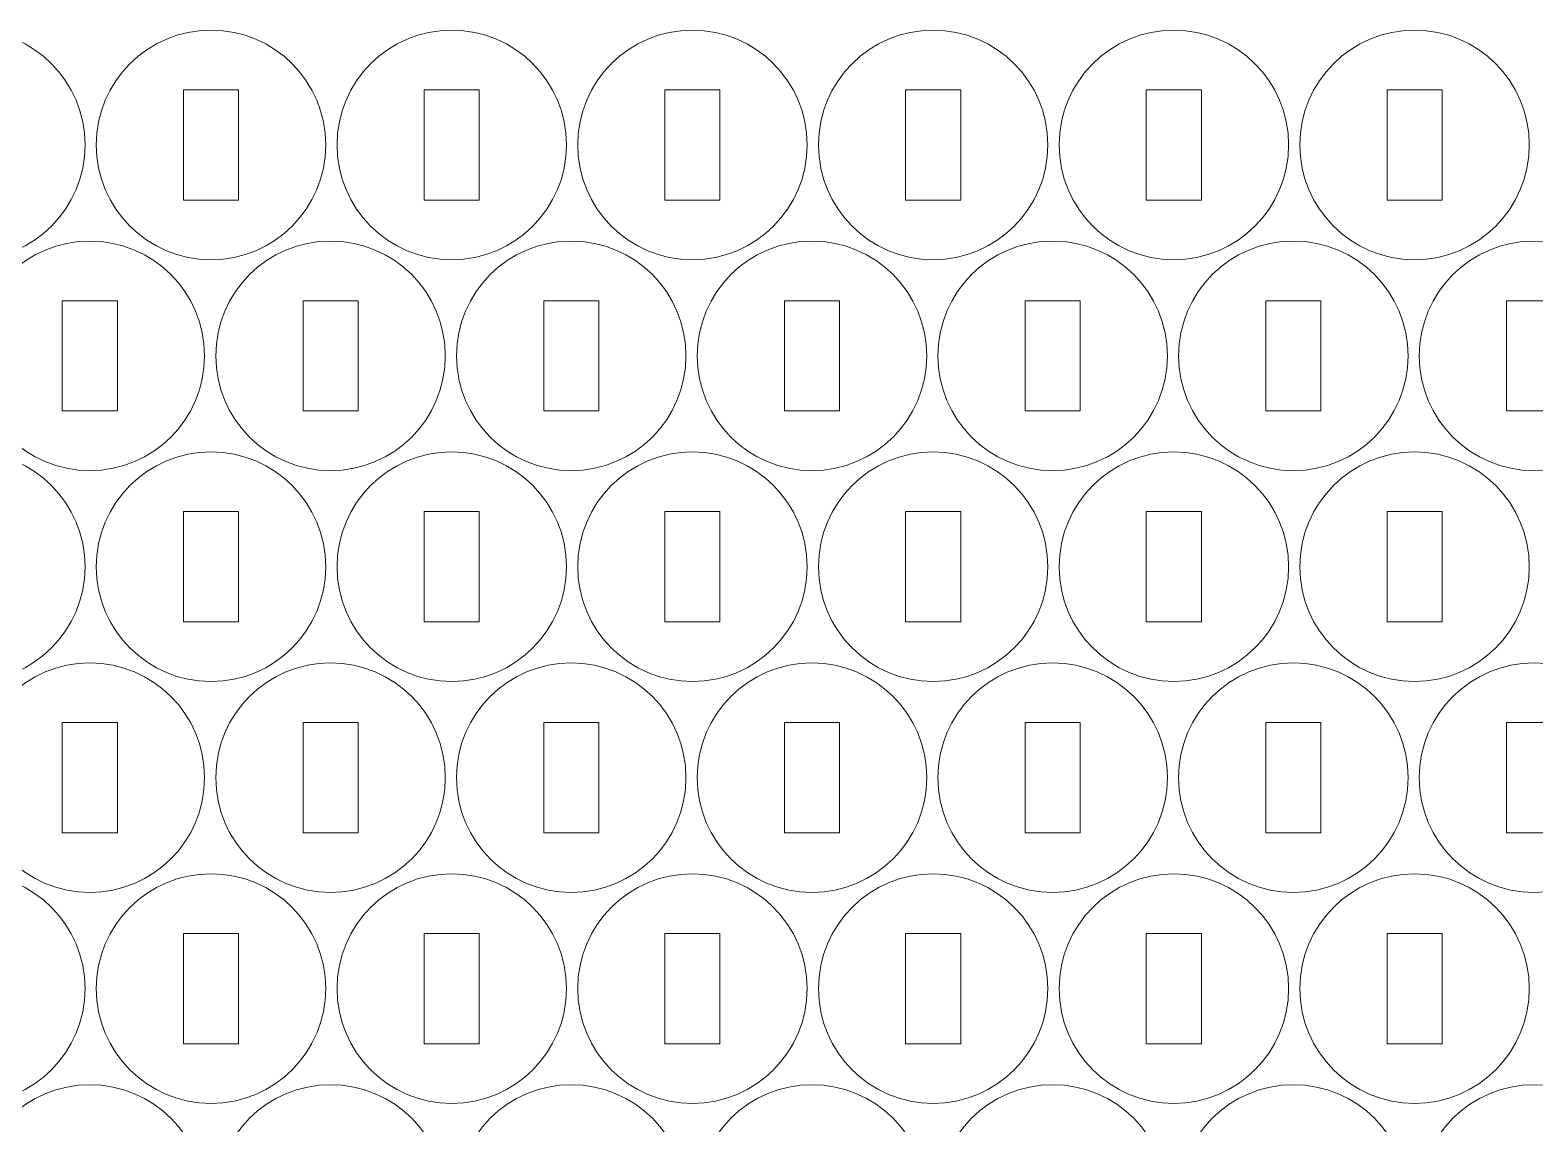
# Model space of a CAD drawing. Header units: millimetres. Extents: x -417 to 417, y -320 to 320.
# Drawn here: x -246.5 to -164.6, y -149.1 to -89.6 of the extents above; entities that cross this region are included whole.
import ezdxf

# ---------------------------------------------------------------- set-up
doc = ezdxf.new("R2010")
doc.units = ezdxf.units.MM
doc.header["$MEASUREMENT"] = 0
doc.layers.add('Camada 1', color=7, linetype='Continuous')

msp = doc.modelspace()

# ---------------------------------------------------------------- linework, layer by layer
at = {"layer": 'Camada 1', "lineweight": 20}
for points in [[(-249.7931, -89.5635), (-246.3413, -89.5635), (-243.5431, -92.3617), (-243.5431, -95.8135), (-243.5431, -95.8135), (-243.5431, -99.2653), (-246.3413, -102.0635), (-249.7931, -102.0635), (-249.7931, -102.0635), (-253.2449, -102.0635), (-256.0431, -99.2653), (-256.0431, -95.8135), (-256.0431, -95.8135), (-256.0431, -92.3617), (-253.2449, -89.5635), (-249.7931, -89.5635)], [(-236.6823, -89.5635), (-233.2305, -89.5635), (-230.4323, -92.3617), (-230.4323, -95.8135), (-230.4323, -95.8135), (-230.4323, -99.2653), (-233.2305, -102.0635), (-236.6823, -102.0635), (-236.6823, -102.0635), (-240.1341, -102.0635), (-242.9323, -99.2653), (-242.9323, -95.8135), (-242.9323, -95.8135), (-242.9323, -92.3617), (-240.1341, -89.5635), (-236.6823, -89.5635)], [(-223.5715, -89.5635), (-220.1197, -89.5635), (-217.3215, -92.3617), (-217.3215, -95.8135), (-217.3215, -95.8135), (-217.3215, -99.2653), (-220.1197, -102.0635), (-223.5715, -102.0635), (-223.5715, -102.0635), (-227.0233, -102.0635), (-229.8215, -99.2653), (-229.8215, -95.8135), (-229.8215, -95.8135), (-229.8215, -92.3617), (-227.0233, -89.5635), (-223.5715, -89.5635)], [(-210.4607, -89.5635), (-207.0089, -89.5635), (-204.2107, -92.3617), (-204.2107, -95.8135), (-204.2107, -95.8135), (-204.2107, -99.2653), (-207.0089, -102.0635), (-210.4607, -102.0635), (-210.4607, -102.0635), (-213.9125, -102.0635), (-216.7107, -99.2653), (-216.7107, -95.8135), (-216.7107, -95.8135), (-216.7107, -92.3617), (-213.9125, -89.5635), (-210.4607, -89.5635)], [(-197.3499, -89.5635), (-193.8981, -89.5635), (-191.0999, -92.3617), (-191.0999, -95.8135), (-191.0999, -95.8135), (-191.0999, -99.2653), (-193.8981, -102.0635), (-197.3499, -102.0635), (-197.3499, -102.0635), (-200.8017, -102.0635), (-203.5999, -99.2653), (-203.5999, -95.8135), (-203.5999, -95.8135), (-203.5999, -92.3617), (-200.8017, -89.5635), (-197.3499, -89.5635)], [(-184.2391, -89.5635), (-180.7873, -89.5635), (-177.9891, -92.3617), (-177.9891, -95.8135), (-177.9891, -95.8135), (-177.9891, -99.2653), (-180.7873, -102.0635), (-184.2391, -102.0635), (-184.2391, -102.0635), (-187.6909, -102.0635), (-190.4891, -99.2653), (-190.4891, -95.8135), (-190.4891, -95.8135), (-190.4891, -92.3617), (-187.6909, -89.5635), (-184.2391, -89.5635)], [(-171.1283, -89.5635), (-167.6765, -89.5635), (-164.8783, -92.3617), (-164.8783, -95.8135), (-164.8783, -95.8135), (-164.8783, -99.2653), (-167.6765, -102.0635), (-171.1283, -102.0635), (-171.1283, -102.0635), (-174.5801, -102.0635), (-177.3783, -99.2653), (-177.3783, -95.8135), (-177.3783, -95.8135), (-177.3783, -92.3617), (-174.5801, -89.5635), (-171.1283, -89.5635)], [(-238.1823, -92.8135), (-238.1823, -92.8135), (-235.1823, -92.8135), (-235.1823, -92.8135), (-235.1823, -92.8135), (-235.1823, -92.8135), (-235.1823, -98.8135), (-235.1823, -98.8135), (-235.1823, -98.8135), (-235.1823, -98.8135), (-238.1823, -98.8135), (-238.1823, -98.8135), (-238.1823, -98.8135), (-238.1823, -98.8135), (-238.1823, -92.8135), (-238.1823, -92.8135)], [(-225.0715, -92.8135), (-225.0715, -92.8135), (-222.0715, -92.8135), (-222.0715, -92.8135), (-222.0715, -92.8135), (-222.0715, -92.8135), (-222.0715, -98.8135), (-222.0715, -98.8135), (-222.0715, -98.8135), (-222.0715, -98.8135), (-225.0715, -98.8135), (-225.0715, -98.8135), (-225.0715, -98.8135), (-225.0715, -98.8135), (-225.0715, -92.8135), (-225.0715, -92.8135)], [(-211.9607, -92.8135), (-211.9607, -92.8135), (-208.9607, -92.8135), (-208.9607, -92.8135), (-208.9607, -92.8135), (-208.9607, -92.8135), (-208.9607, -98.8135), (-208.9607, -98.8135), (-208.9607, -98.8135), (-208.9607, -98.8135), (-211.9607, -98.8135), (-211.9607, -98.8135), (-211.9607, -98.8135), (-211.9607, -98.8135), (-211.9607, -92.8135), (-211.9607, -92.8135)], [(-198.8499, -92.8135), (-198.8499, -92.8135), (-195.8499, -92.8135), (-195.8499, -92.8135), (-195.8499, -92.8135), (-195.8499, -92.8135), (-195.8499, -98.8135), (-195.8499, -98.8135), (-195.8499, -98.8135), (-195.8499, -98.8135), (-198.8499, -98.8135), (-198.8499, -98.8135), (-198.8499, -98.8135), (-198.8499, -98.8135), (-198.8499, -92.8135), (-198.8499, -92.8135)], [(-185.7391, -92.8135), (-185.7391, -92.8135), (-182.7391, -92.8135), (-182.7391, -92.8135), (-182.7391, -92.8135), (-182.7391, -92.8135), (-182.7391, -98.8135), (-182.7391, -98.8135), (-182.7391, -98.8135), (-182.7391, -98.8135), (-185.7391, -98.8135), (-185.7391, -98.8135), (-185.7391, -98.8135), (-185.7391, -98.8135), (-185.7391, -92.8135), (-185.7391, -92.8135)], [(-172.6283, -92.8135), (-172.6283, -92.8135), (-169.6283, -92.8135), (-169.6283, -92.8135), (-169.6283, -92.8135), (-169.6283, -92.8135), (-169.6283, -98.8135), (-169.6283, -98.8135), (-169.6283, -98.8135), (-169.6283, -98.8135), (-172.6283, -98.8135), (-172.6283, -98.8135), (-172.6283, -98.8135), (-172.6283, -98.8135), (-172.6283, -92.8135), (-172.6283, -92.8135)], [(-243.2844, -101.0464), (-239.8326, -101.0464), (-237.0344, -103.8446), (-237.0344, -107.2964), (-237.0344, -107.2964), (-237.0344, -110.7482), (-239.8326, -113.5464), (-243.2844, -113.5464), (-243.2844, -113.5464), (-246.7362, -113.5464), (-249.5344, -110.7482), (-249.5344, -107.2964), (-249.5344, -107.2964), (-249.5344, -103.8446), (-246.7362, -101.0464), (-243.2844, -101.0464)], [(-230.1736, -101.0464), (-226.7218, -101.0464), (-223.9236, -103.8446), (-223.9236, -107.2964), (-223.9236, -107.2964), (-223.9236, -110.7482), (-226.7218, -113.5464), (-230.1736, -113.5464), (-230.1736, -113.5464), (-233.6254, -113.5464), (-236.4236, -110.7482), (-236.4236, -107.2964), (-236.4236, -107.2964), (-236.4236, -103.8446), (-233.6254, -101.0464), (-230.1736, -101.0464)], [(-217.0628, -101.0464), (-213.611, -101.0464), (-210.8128, -103.8446), (-210.8128, -107.2964), (-210.8128, -107.2964), (-210.8128, -110.7482), (-213.611, -113.5464), (-217.0628, -113.5464), (-217.0628, -113.5464), (-220.5146, -113.5464), (-223.3128, -110.7482), (-223.3128, -107.2964), (-223.3128, -107.2964), (-223.3128, -103.8446), (-220.5146, -101.0464), (-217.0628, -101.0464)], [(-203.952, -101.0464), (-200.5002, -101.0464), (-197.702, -103.8446), (-197.702, -107.2964), (-197.702, -107.2964), (-197.702, -110.7482), (-200.5002, -113.5464), (-203.952, -113.5464), (-203.952, -113.5464), (-207.4038, -113.5464), (-210.202, -110.7482), (-210.202, -107.2964), (-210.202, -107.2964), (-210.202, -103.8446), (-207.4038, -101.0464), (-203.952, -101.0464)], [(-190.8412, -101.0464), (-187.3894, -101.0464), (-184.5912, -103.8446), (-184.5912, -107.2964), (-184.5912, -107.2964), (-184.5912, -110.7482), (-187.3894, -113.5464), (-190.8412, -113.5464), (-190.8412, -113.5464), (-194.293, -113.5464), (-197.0912, -110.7482), (-197.0912, -107.2964), (-197.0912, -107.2964), (-197.0912, -103.8446), (-194.293, -101.0464), (-190.8412, -101.0464)], [(-177.7304, -101.0464), (-174.2786, -101.0464), (-171.4804, -103.8446), (-171.4804, -107.2964), (-171.4804, -107.2964), (-171.4804, -110.7482), (-174.2786, -113.5464), (-177.7304, -113.5464), (-177.7304, -113.5464), (-181.1822, -113.5464), (-183.9804, -110.7482), (-183.9804, -107.2964), (-183.9804, -107.2964), (-183.9804, -103.8446), (-181.1822, -101.0464), (-177.7304, -101.0464)], [(-164.6196, -101.0464), (-161.1678, -101.0464), (-158.3696, -103.8446), (-158.3696, -107.2964), (-158.3696, -107.2964), (-158.3696, -110.7482), (-161.1678, -113.5464), (-164.6196, -113.5464), (-164.6196, -113.5464), (-168.0714, -113.5464), (-170.8696, -110.7482), (-170.8696, -107.2964), (-170.8696, -107.2964), (-170.8696, -103.8446), (-168.0714, -101.0464), (-164.6196, -101.0464)], [(-244.7844, -104.2964), (-244.7844, -104.2964), (-241.7844, -104.2964), (-241.7844, -104.2964), (-241.7844, -104.2964), (-241.7844, -104.2964), (-241.7844, -110.2964), (-241.7844, -110.2964), (-241.7844, -110.2964), (-241.7844, -110.2964), (-244.7844, -110.2964), (-244.7844, -110.2964), (-244.7844, -110.2964), (-244.7844, -110.2964), (-244.7844, -104.2964), (-244.7844, -104.2964)], [(-231.6736, -104.2964), (-231.6736, -104.2964), (-228.6736, -104.2964), (-228.6736, -104.2964), (-228.6736, -104.2964), (-228.6736, -104.2964), (-228.6736, -110.2964), (-228.6736, -110.2964), (-228.6736, -110.2964), (-228.6736, -110.2964), (-231.6736, -110.2964), (-231.6736, -110.2964), (-231.6736, -110.2964), (-231.6736, -110.2964), (-231.6736, -104.2964), (-231.6736, -104.2964)], [(-218.5628, -104.2964), (-218.5628, -104.2964), (-215.5628, -104.2964), (-215.5628, -104.2964), (-215.5628, -104.2964), (-215.5628, -104.2964), (-215.5628, -110.2964), (-215.5628, -110.2964), (-215.5628, -110.2964), (-215.5628, -110.2964), (-218.5628, -110.2964), (-218.5628, -110.2964), (-218.5628, -110.2964), (-218.5628, -110.2964), (-218.5628, -104.2964), (-218.5628, -104.2964)], [(-205.452, -104.2964), (-205.452, -104.2964), (-202.452, -104.2964), (-202.452, -104.2964), (-202.452, -104.2964), (-202.452, -104.2964), (-202.452, -110.2964), (-202.452, -110.2964), (-202.452, -110.2964), (-202.452, -110.2964), (-205.452, -110.2964), (-205.452, -110.2964), (-205.452, -110.2964), (-205.452, -110.2964), (-205.452, -104.2964), (-205.452, -104.2964)], [(-192.3412, -104.2964), (-192.3412, -104.2964), (-189.3412, -104.2964), (-189.3412, -104.2964), (-189.3412, -104.2964), (-189.3412, -104.2964), (-189.3412, -110.2964), (-189.3412, -110.2964), (-189.3412, -110.2964), (-189.3412, -110.2964), (-192.3412, -110.2964), (-192.3412, -110.2964), (-192.3412, -110.2964), (-192.3412, -110.2964), (-192.3412, -104.2964), (-192.3412, -104.2964)], [(-179.2304, -104.2964), (-179.2304, -104.2964), (-176.2304, -104.2964), (-176.2304, -104.2964), (-176.2304, -104.2964), (-176.2304, -104.2964), (-176.2304, -110.2964), (-176.2304, -110.2964), (-176.2304, -110.2964), (-176.2304, -110.2964), (-179.2304, -110.2964), (-179.2304, -110.2964), (-179.2304, -110.2964), (-179.2304, -110.2964), (-179.2304, -104.2964), (-179.2304, -104.2964)], [(-166.1196, -104.2964), (-166.1196, -104.2964), (-163.1196, -104.2964), (-163.1196, -104.2964), (-163.1196, -104.2964), (-163.1196, -104.2964), (-163.1196, -110.2964), (-163.1196, -110.2964), (-163.1196, -110.2964), (-163.1196, -110.2964), (-166.1196, -110.2964), (-166.1196, -110.2964), (-166.1196, -110.2964), (-166.1196, -110.2964), (-166.1196, -104.2964), (-166.1196, -104.2964)], [(-249.7931, -112.5293), (-246.3413, -112.5293), (-243.5431, -115.3275), (-243.5431, -118.7793), (-243.5431, -118.7793), (-243.5431, -122.2311), (-246.3413, -125.0293), (-249.7931, -125.0293), (-249.7931, -125.0293), (-253.2449, -125.0293), (-256.0431, -122.2311), (-256.0431, -118.7793), (-256.0431, -118.7793), (-256.0431, -115.3275), (-253.2449, -112.5293), (-249.7931, -112.5293)], [(-236.6823, -112.5293), (-233.2305, -112.5293), (-230.4323, -115.3275), (-230.4323, -118.7793), (-230.4323, -118.7793), (-230.4323, -122.2311), (-233.2305, -125.0293), (-236.6823, -125.0293), (-236.6823, -125.0293), (-240.1341, -125.0293), (-242.9323, -122.2311), (-242.9323, -118.7793), (-242.9323, -118.7793), (-242.9323, -115.3275), (-240.1341, -112.5293), (-236.6823, -112.5293)], [(-223.5715, -112.5293), (-220.1197, -112.5293), (-217.3215, -115.3275), (-217.3215, -118.7793), (-217.3215, -118.7793), (-217.3215, -122.2311), (-220.1197, -125.0293), (-223.5715, -125.0293), (-223.5715, -125.0293), (-227.0233, -125.0293), (-229.8215, -122.2311), (-229.8215, -118.7793), (-229.8215, -118.7793), (-229.8215, -115.3275), (-227.0233, -112.5293), (-223.5715, -112.5293)], [(-210.4607, -112.5293), (-207.0089, -112.5293), (-204.2107, -115.3275), (-204.2107, -118.7793), (-204.2107, -118.7793), (-204.2107, -122.2311), (-207.0089, -125.0293), (-210.4607, -125.0293), (-210.4607, -125.0293), (-213.9125, -125.0293), (-216.7107, -122.2311), (-216.7107, -118.7793), (-216.7107, -118.7793), (-216.7107, -115.3275), (-213.9125, -112.5293), (-210.4607, -112.5293)], [(-197.3499, -112.5293), (-193.8981, -112.5293), (-191.0999, -115.3275), (-191.0999, -118.7793), (-191.0999, -118.7793), (-191.0999, -122.2311), (-193.8981, -125.0293), (-197.3499, -125.0293), (-197.3499, -125.0293), (-200.8017, -125.0293), (-203.5999, -122.2311), (-203.5999, -118.7793), (-203.5999, -118.7793), (-203.5999, -115.3275), (-200.8017, -112.5293), (-197.3499, -112.5293)], [(-184.2391, -112.5293), (-180.7873, -112.5293), (-177.9891, -115.3275), (-177.9891, -118.7793), (-177.9891, -118.7793), (-177.9891, -122.2311), (-180.7873, -125.0293), (-184.2391, -125.0293), (-184.2391, -125.0293), (-187.6909, -125.0293), (-190.4891, -122.2311), (-190.4891, -118.7793), (-190.4891, -118.7793), (-190.4891, -115.3275), (-187.6909, -112.5293), (-184.2391, -112.5293)], [(-171.1283, -112.5293), (-167.6765, -112.5293), (-164.8783, -115.3275), (-164.8783, -118.7793), (-164.8783, -118.7793), (-164.8783, -122.2311), (-167.6765, -125.0293), (-171.1283, -125.0293), (-171.1283, -125.0293), (-174.5801, -125.0293), (-177.3783, -122.2311), (-177.3783, -118.7793), (-177.3783, -118.7793), (-177.3783, -115.3275), (-174.5801, -112.5293), (-171.1283, -112.5293)], [(-238.1823, -115.7793), (-238.1823, -115.7793), (-235.1823, -115.7793), (-235.1823, -115.7793), (-235.1823, -115.7793), (-235.1823, -115.7793), (-235.1823, -121.7793), (-235.1823, -121.7793), (-235.1823, -121.7793), (-235.1823, -121.7793), (-238.1823, -121.7793), (-238.1823, -121.7793), (-238.1823, -121.7793), (-238.1823, -121.7793), (-238.1823, -115.7793), (-238.1823, -115.7793)], [(-225.0715, -115.7793), (-225.0715, -115.7793), (-222.0715, -115.7793), (-222.0715, -115.7793), (-222.0715, -115.7793), (-222.0715, -115.7793), (-222.0715, -121.7793), (-222.0715, -121.7793), (-222.0715, -121.7793), (-222.0715, -121.7793), (-225.0715, -121.7793), (-225.0715, -121.7793), (-225.0715, -121.7793), (-225.0715, -121.7793), (-225.0715, -115.7793), (-225.0715, -115.7793)], [(-211.9607, -115.7793), (-211.9607, -115.7793), (-208.9607, -115.7793), (-208.9607, -115.7793), (-208.9607, -115.7793), (-208.9607, -115.7793), (-208.9607, -121.7793), (-208.9607, -121.7793), (-208.9607, -121.7793), (-208.9607, -121.7793), (-211.9607, -121.7793), (-211.9607, -121.7793), (-211.9607, -121.7793), (-211.9607, -121.7793), (-211.9607, -115.7793), (-211.9607, -115.7793)], [(-198.8499, -115.7793), (-198.8499, -115.7793), (-195.8499, -115.7793), (-195.8499, -115.7793), (-195.8499, -115.7793), (-195.8499, -115.7793), (-195.8499, -121.7793), (-195.8499, -121.7793), (-195.8499, -121.7793), (-195.8499, -121.7793), (-198.8499, -121.7793), (-198.8499, -121.7793), (-198.8499, -121.7793), (-198.8499, -121.7793), (-198.8499, -115.7793), (-198.8499, -115.7793)], [(-185.7391, -115.7793), (-185.7391, -115.7793), (-182.7391, -115.7793), (-182.7391, -115.7793), (-182.7391, -115.7793), (-182.7391, -115.7793), (-182.7391, -121.7793), (-182.7391, -121.7793), (-182.7391, -121.7793), (-182.7391, -121.7793), (-185.7391, -121.7793), (-185.7391, -121.7793), (-185.7391, -121.7793), (-185.7391, -121.7793), (-185.7391, -115.7793), (-185.7391, -115.7793)], [(-172.6283, -115.7793), (-172.6283, -115.7793), (-169.6283, -115.7793), (-169.6283, -115.7793), (-169.6283, -115.7793), (-169.6283, -115.7793), (-169.6283, -121.7793), (-169.6283, -121.7793), (-169.6283, -121.7793), (-169.6283, -121.7793), (-172.6283, -121.7793), (-172.6283, -121.7793), (-172.6283, -121.7793), (-172.6283, -121.7793), (-172.6283, -115.7793), (-172.6283, -115.7793)], [(-243.2844, -124.0122), (-239.8326, -124.0122), (-237.0344, -126.8104), (-237.0344, -130.2622), (-237.0344, -130.2622), (-237.0344, -133.714), (-239.8326, -136.5122), (-243.2844, -136.5122), (-243.2844, -136.5122), (-246.7362, -136.5122), (-249.5344, -133.714), (-249.5344, -130.2622), (-249.5344, -130.2622), (-249.5344, -126.8104), (-246.7362, -124.0122), (-243.2844, -124.0122)], [(-230.1736, -124.0122), (-226.7218, -124.0122), (-223.9236, -126.8104), (-223.9236, -130.2622), (-223.9236, -130.2622), (-223.9236, -133.714), (-226.7218, -136.5122), (-230.1736, -136.5122), (-230.1736, -136.5122), (-233.6254, -136.5122), (-236.4236, -133.714), (-236.4236, -130.2622), (-236.4236, -130.2622), (-236.4236, -126.8104), (-233.6254, -124.0122), (-230.1736, -124.0122)], [(-217.0628, -124.0122), (-213.611, -124.0122), (-210.8128, -126.8104), (-210.8128, -130.2622), (-210.8128, -130.2622), (-210.8128, -133.714), (-213.611, -136.5122), (-217.0628, -136.5122), (-217.0628, -136.5122), (-220.5146, -136.5122), (-223.3128, -133.714), (-223.3128, -130.2622), (-223.3128, -130.2622), (-223.3128, -126.8104), (-220.5146, -124.0122), (-217.0628, -124.0122)], [(-203.952, -124.0122), (-200.5002, -124.0122), (-197.702, -126.8104), (-197.702, -130.2622), (-197.702, -130.2622), (-197.702, -133.714), (-200.5002, -136.5122), (-203.952, -136.5122), (-203.952, -136.5122), (-207.4038, -136.5122), (-210.202, -133.714), (-210.202, -130.2622), (-210.202, -130.2622), (-210.202, -126.8104), (-207.4038, -124.0122), (-203.952, -124.0122)], [(-190.8412, -124.0122), (-187.3894, -124.0122), (-184.5912, -126.8104), (-184.5912, -130.2622), (-184.5912, -130.2622), (-184.5912, -133.714), (-187.3894, -136.5122), (-190.8412, -136.5122), (-190.8412, -136.5122), (-194.293, -136.5122), (-197.0912, -133.714), (-197.0912, -130.2622), (-197.0912, -130.2622), (-197.0912, -126.8104), (-194.293, -124.0122), (-190.8412, -124.0122)], [(-177.7304, -124.0122), (-174.2786, -124.0122), (-171.4804, -126.8104), (-171.4804, -130.2622), (-171.4804, -130.2622), (-171.4804, -133.714), (-174.2786, -136.5122), (-177.7304, -136.5122), (-177.7304, -136.5122), (-181.1822, -136.5122), (-183.9804, -133.714), (-183.9804, -130.2622), (-183.9804, -130.2622), (-183.9804, -126.8104), (-181.1822, -124.0122), (-177.7304, -124.0122)], [(-164.6196, -124.0122), (-161.1678, -124.0122), (-158.3696, -126.8104), (-158.3696, -130.2622), (-158.3696, -130.2622), (-158.3696, -133.714), (-161.1678, -136.5122), (-164.6196, -136.5122), (-164.6196, -136.5122), (-168.0714, -136.5122), (-170.8696, -133.714), (-170.8696, -130.2622), (-170.8696, -130.2622), (-170.8696, -126.8104), (-168.0714, -124.0122), (-164.6196, -124.0122)], [(-244.7844, -127.2622), (-244.7844, -127.2622), (-241.7844, -127.2622), (-241.7844, -127.2622), (-241.7844, -127.2622), (-241.7844, -127.2622), (-241.7844, -133.2622), (-241.7844, -133.2622), (-241.7844, -133.2622), (-241.7844, -133.2622), (-244.7844, -133.2622), (-244.7844, -133.2622), (-244.7844, -133.2622), (-244.7844, -133.2622), (-244.7844, -127.2622), (-244.7844, -127.2622)], [(-231.6736, -127.2622), (-231.6736, -127.2622), (-228.6736, -127.2622), (-228.6736, -127.2622), (-228.6736, -127.2622), (-228.6736, -127.2622), (-228.6736, -133.2622), (-228.6736, -133.2622), (-228.6736, -133.2622), (-228.6736, -133.2622), (-231.6736, -133.2622), (-231.6736, -133.2622), (-231.6736, -133.2622), (-231.6736, -133.2622), (-231.6736, -127.2622), (-231.6736, -127.2622)], [(-218.5628, -127.2622), (-218.5628, -127.2622), (-215.5628, -127.2622), (-215.5628, -127.2622), (-215.5628, -127.2622), (-215.5628, -127.2622), (-215.5628, -133.2622), (-215.5628, -133.2622), (-215.5628, -133.2622), (-215.5628, -133.2622), (-218.5628, -133.2622), (-218.5628, -133.2622), (-218.5628, -133.2622), (-218.5628, -133.2622), (-218.5628, -127.2622), (-218.5628, -127.2622)], [(-205.452, -127.2622), (-205.452, -127.2622), (-202.452, -127.2622), (-202.452, -127.2622), (-202.452, -127.2622), (-202.452, -127.2622), (-202.452, -133.2622), (-202.452, -133.2622), (-202.452, -133.2622), (-202.452, -133.2622), (-205.452, -133.2622), (-205.452, -133.2622), (-205.452, -133.2622), (-205.452, -133.2622), (-205.452, -127.2622), (-205.452, -127.2622)], [(-192.3412, -127.2622), (-192.3412, -127.2622), (-189.3412, -127.2622), (-189.3412, -127.2622), (-189.3412, -127.2622), (-189.3412, -127.2622), (-189.3412, -133.2622), (-189.3412, -133.2622), (-189.3412, -133.2622), (-189.3412, -133.2622), (-192.3412, -133.2622), (-192.3412, -133.2622), (-192.3412, -133.2622), (-192.3412, -133.2622), (-192.3412, -127.2622), (-192.3412, -127.2622)], [(-179.2304, -127.2622), (-179.2304, -127.2622), (-176.2304, -127.2622), (-176.2304, -127.2622), (-176.2304, -127.2622), (-176.2304, -127.2622), (-176.2304, -133.2622), (-176.2304, -133.2622), (-176.2304, -133.2622), (-176.2304, -133.2622), (-179.2304, -133.2622), (-179.2304, -133.2622), (-179.2304, -133.2622), (-179.2304, -133.2622), (-179.2304, -127.2622), (-179.2304, -127.2622)], [(-166.1196, -127.2622), (-166.1196, -127.2622), (-163.1196, -127.2622), (-163.1196, -127.2622), (-163.1196, -127.2622), (-163.1196, -127.2622), (-163.1196, -133.2622), (-163.1196, -133.2622), (-163.1196, -133.2622), (-163.1196, -133.2622), (-166.1196, -133.2622), (-166.1196, -133.2622), (-166.1196, -133.2622), (-166.1196, -133.2622), (-166.1196, -127.2622), (-166.1196, -127.2622)], [(-249.7931, -135.4951), (-246.3413, -135.4951), (-243.5431, -138.2933), (-243.5431, -141.7451), (-243.5431, -141.7451), (-243.5431, -145.1969), (-246.3413, -147.9951), (-249.7931, -147.9951), (-249.7931, -147.9951), (-253.2449, -147.9951), (-256.0431, -145.1969), (-256.0431, -141.7451), (-256.0431, -141.7451), (-256.0431, -138.2933), (-253.2449, -135.4951), (-249.7931, -135.4951)], [(-236.6823, -135.4951), (-233.2305, -135.4951), (-230.4323, -138.2933), (-230.4323, -141.7451), (-230.4323, -141.7451), (-230.4323, -145.1969), (-233.2305, -147.9951), (-236.6823, -147.9951), (-236.6823, -147.9951), (-240.1341, -147.9951), (-242.9323, -145.1969), (-242.9323, -141.7451), (-242.9323, -141.7451), (-242.9323, -138.2933), (-240.1341, -135.4951), (-236.6823, -135.4951)], [(-223.5715, -135.4951), (-220.1197, -135.4951), (-217.3215, -138.2933), (-217.3215, -141.7451), (-217.3215, -141.7451), (-217.3215, -145.1969), (-220.1197, -147.9951), (-223.5715, -147.9951), (-223.5715, -147.9951), (-227.0233, -147.9951), (-229.8215, -145.1969), (-229.8215, -141.7451), (-229.8215, -141.7451), (-229.8215, -138.2933), (-227.0233, -135.4951), (-223.5715, -135.4951)], [(-210.4607, -135.4951), (-207.0089, -135.4951), (-204.2107, -138.2933), (-204.2107, -141.7451), (-204.2107, -141.7451), (-204.2107, -145.1969), (-207.0089, -147.9951), (-210.4607, -147.9951), (-210.4607, -147.9951), (-213.9125, -147.9951), (-216.7107, -145.1969), (-216.7107, -141.7451), (-216.7107, -141.7451), (-216.7107, -138.2933), (-213.9125, -135.4951), (-210.4607, -135.4951)], [(-197.3499, -135.4951), (-193.8981, -135.4951), (-191.0999, -138.2933), (-191.0999, -141.7451), (-191.0999, -141.7451), (-191.0999, -145.1969), (-193.8981, -147.9951), (-197.3499, -147.9951), (-197.3499, -147.9951), (-200.8017, -147.9951), (-203.5999, -145.1969), (-203.5999, -141.7451), (-203.5999, -141.7451), (-203.5999, -138.2933), (-200.8017, -135.4951), (-197.3499, -135.4951)], [(-184.2391, -135.4951), (-180.7873, -135.4951), (-177.9891, -138.2933), (-177.9891, -141.7451), (-177.9891, -141.7451), (-177.9891, -145.1969), (-180.7873, -147.9951), (-184.2391, -147.9951), (-184.2391, -147.9951), (-187.6909, -147.9951), (-190.4891, -145.1969), (-190.4891, -141.7451), (-190.4891, -141.7451), (-190.4891, -138.2933), (-187.6909, -135.4951), (-184.2391, -135.4951)], [(-171.1283, -135.4951), (-167.6765, -135.4951), (-164.8783, -138.2933), (-164.8783, -141.7451), (-164.8783, -141.7451), (-164.8783, -145.1969), (-167.6765, -147.9951), (-171.1283, -147.9951), (-171.1283, -147.9951), (-174.5801, -147.9951), (-177.3783, -145.1969), (-177.3783, -141.7451), (-177.3783, -141.7451), (-177.3783, -138.2933), (-174.5801, -135.4951), (-171.1283, -135.4951)], [(-238.1823, -138.7451), (-238.1823, -138.7451), (-235.1823, -138.7451), (-235.1823, -138.7451), (-235.1823, -138.7451), (-235.1823, -138.7451), (-235.1823, -144.7451), (-235.1823, -144.7451), (-235.1823, -144.7451), (-235.1823, -144.7451), (-238.1823, -144.7451), (-238.1823, -144.7451), (-238.1823, -144.7451), (-238.1823, -144.7451), (-238.1823, -138.7451), (-238.1823, -138.7451)], [(-225.0715, -138.7451), (-225.0715, -138.7451), (-222.0715, -138.7451), (-222.0715, -138.7451), (-222.0715, -138.7451), (-222.0715, -138.7451), (-222.0715, -144.7451), (-222.0715, -144.7451), (-222.0715, -144.7451), (-222.0715, -144.7451), (-225.0715, -144.7451), (-225.0715, -144.7451), (-225.0715, -144.7451), (-225.0715, -144.7451), (-225.0715, -138.7451), (-225.0715, -138.7451)], [(-211.9607, -138.7451), (-211.9607, -138.7451), (-208.9607, -138.7451), (-208.9607, -138.7451), (-208.9607, -138.7451), (-208.9607, -138.7451), (-208.9607, -144.7451), (-208.9607, -144.7451), (-208.9607, -144.7451), (-208.9607, -144.7451), (-211.9607, -144.7451), (-211.9607, -144.7451), (-211.9607, -144.7451), (-211.9607, -144.7451), (-211.9607, -138.7451), (-211.9607, -138.7451)], [(-198.8499, -138.7451), (-198.8499, -138.7451), (-195.8499, -138.7451), (-195.8499, -138.7451), (-195.8499, -138.7451), (-195.8499, -138.7451), (-195.8499, -144.7451), (-195.8499, -144.7451), (-195.8499, -144.7451), (-195.8499, -144.7451), (-198.8499, -144.7451), (-198.8499, -144.7451), (-198.8499, -144.7451), (-198.8499, -144.7451), (-198.8499, -138.7451), (-198.8499, -138.7451)], [(-185.7391, -138.7451), (-185.7391, -138.7451), (-182.7391, -138.7451), (-182.7391, -138.7451), (-182.7391, -138.7451), (-182.7391, -138.7451), (-182.7391, -144.7451), (-182.7391, -144.7451), (-182.7391, -144.7451), (-182.7391, -144.7451), (-185.7391, -144.7451), (-185.7391, -144.7451), (-185.7391, -144.7451), (-185.7391, -144.7451), (-185.7391, -138.7451), (-185.7391, -138.7451)], [(-172.6283, -138.7451), (-172.6283, -138.7451), (-169.6283, -138.7451), (-169.6283, -138.7451), (-169.6283, -138.7451), (-169.6283, -138.7451), (-169.6283, -144.7451), (-169.6283, -144.7451), (-169.6283, -144.7451), (-169.6283, -144.7451), (-172.6283, -144.7451), (-172.6283, -144.7451), (-172.6283, -144.7451), (-172.6283, -144.7451), (-172.6283, -138.7451), (-172.6283, -138.7451)], [(-243.2844, -146.978), (-239.8326, -146.978), (-237.0344, -149.7762), (-237.0344, -153.228), (-237.0344, -153.228), (-237.0344, -156.6798), (-239.8326, -159.478), (-243.2844, -159.478), (-243.2844, -159.478), (-246.7362, -159.478), (-249.5344, -156.6798), (-249.5344, -153.228), (-249.5344, -153.228), (-249.5344, -149.7762), (-246.7362, -146.978), (-243.2844, -146.978)], [(-230.1736, -146.978), (-226.7218, -146.978), (-223.9236, -149.7762), (-223.9236, -153.228), (-223.9236, -153.228), (-223.9236, -156.6798), (-226.7218, -159.478), (-230.1736, -159.478), (-230.1736, -159.478), (-233.6254, -159.478), (-236.4236, -156.6798), (-236.4236, -153.228), (-236.4236, -153.228), (-236.4236, -149.7762), (-233.6254, -146.978), (-230.1736, -146.978)], [(-217.0628, -146.978), (-213.611, -146.978), (-210.8128, -149.7762), (-210.8128, -153.228), (-210.8128, -153.228), (-210.8128, -156.6798), (-213.611, -159.478), (-217.0628, -159.478), (-217.0628, -159.478), (-220.5146, -159.478), (-223.3128, -156.6798), (-223.3128, -153.228), (-223.3128, -153.228), (-223.3128, -149.7762), (-220.5146, -146.978), (-217.0628, -146.978)], [(-203.952, -146.978), (-200.5002, -146.978), (-197.702, -149.7762), (-197.702, -153.228), (-197.702, -153.228), (-197.702, -156.6798), (-200.5002, -159.478), (-203.952, -159.478), (-203.952, -159.478), (-207.4038, -159.478), (-210.202, -156.6798), (-210.202, -153.228), (-210.202, -153.228), (-210.202, -149.7762), (-207.4038, -146.978), (-203.952, -146.978)], [(-190.8412, -146.978), (-187.3894, -146.978), (-184.5912, -149.7762), (-184.5912, -153.228), (-184.5912, -153.228), (-184.5912, -156.6798), (-187.3894, -159.478), (-190.8412, -159.478), (-190.8412, -159.478), (-194.293, -159.478), (-197.0912, -156.6798), (-197.0912, -153.228), (-197.0912, -153.228), (-197.0912, -149.7762), (-194.293, -146.978), (-190.8412, -146.978)], [(-177.7304, -146.978), (-174.2786, -146.978), (-171.4804, -149.7762), (-171.4804, -153.228), (-171.4804, -153.228), (-171.4804, -156.6798), (-174.2786, -159.478), (-177.7304, -159.478), (-177.7304, -159.478), (-181.1822, -159.478), (-183.9804, -156.6798), (-183.9804, -153.228), (-183.9804, -153.228), (-183.9804, -149.7762), (-181.1822, -146.978), (-177.7304, -146.978)], [(-164.6196, -146.978), (-161.1678, -146.978), (-158.3696, -149.7762), (-158.3696, -153.228), (-158.3696, -153.228), (-158.3696, -156.6798), (-161.1678, -159.478), (-164.6196, -159.478), (-164.6196, -159.478), (-168.0714, -159.478), (-170.8696, -156.6798), (-170.8696, -153.228), (-170.8696, -153.228), (-170.8696, -149.7762), (-168.0714, -146.978), (-164.6196, -146.978)]]:
    msp.add_open_spline(points, degree=3, knots=[0, 0, 0, 0, 0.2, 0.2, 0.2, 0.2, 0.4, 0.4, 0.4, 0.4, 0.6, 0.6, 0.6, 0.6, 1, 1, 1, 1], dxfattribs=at)

doc.saveas('drawing.dxf')
